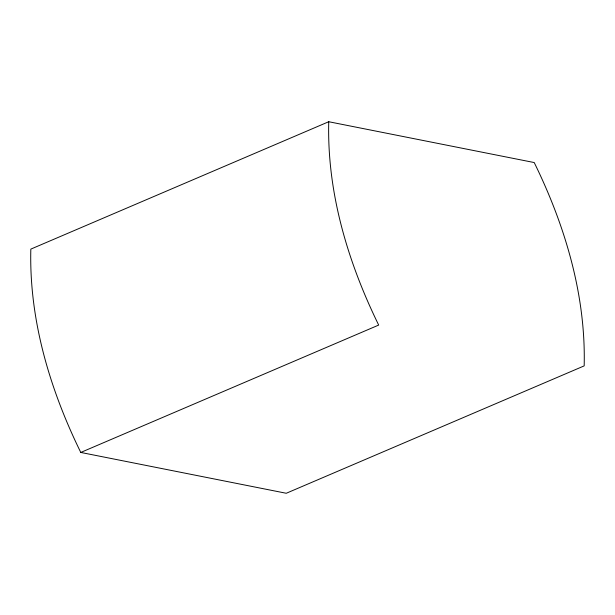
<?xml version="1.0" encoding="UTF-8"?>
<svg xmlns="http://www.w3.org/2000/svg" width="615" height="615" viewBox="0 0 615 615"><rect width="100%" height="100%" fill="white"/><g stroke="black" fill="none" stroke-linecap="round" stroke-linejoin="round"><path stroke-width="0.92" d="M328.741 121.732C326.949 192.472 347.813 262.021 378.686 325.074L80.773 452.448C49.9 389.403 29.036 319.854 30.827 249.113L328.741 121.732L534.227 162.552C565.1 225.597 585.964 295.146 584.173 365.887L286.259 493.268L80.773 452.448"/></g></svg>
